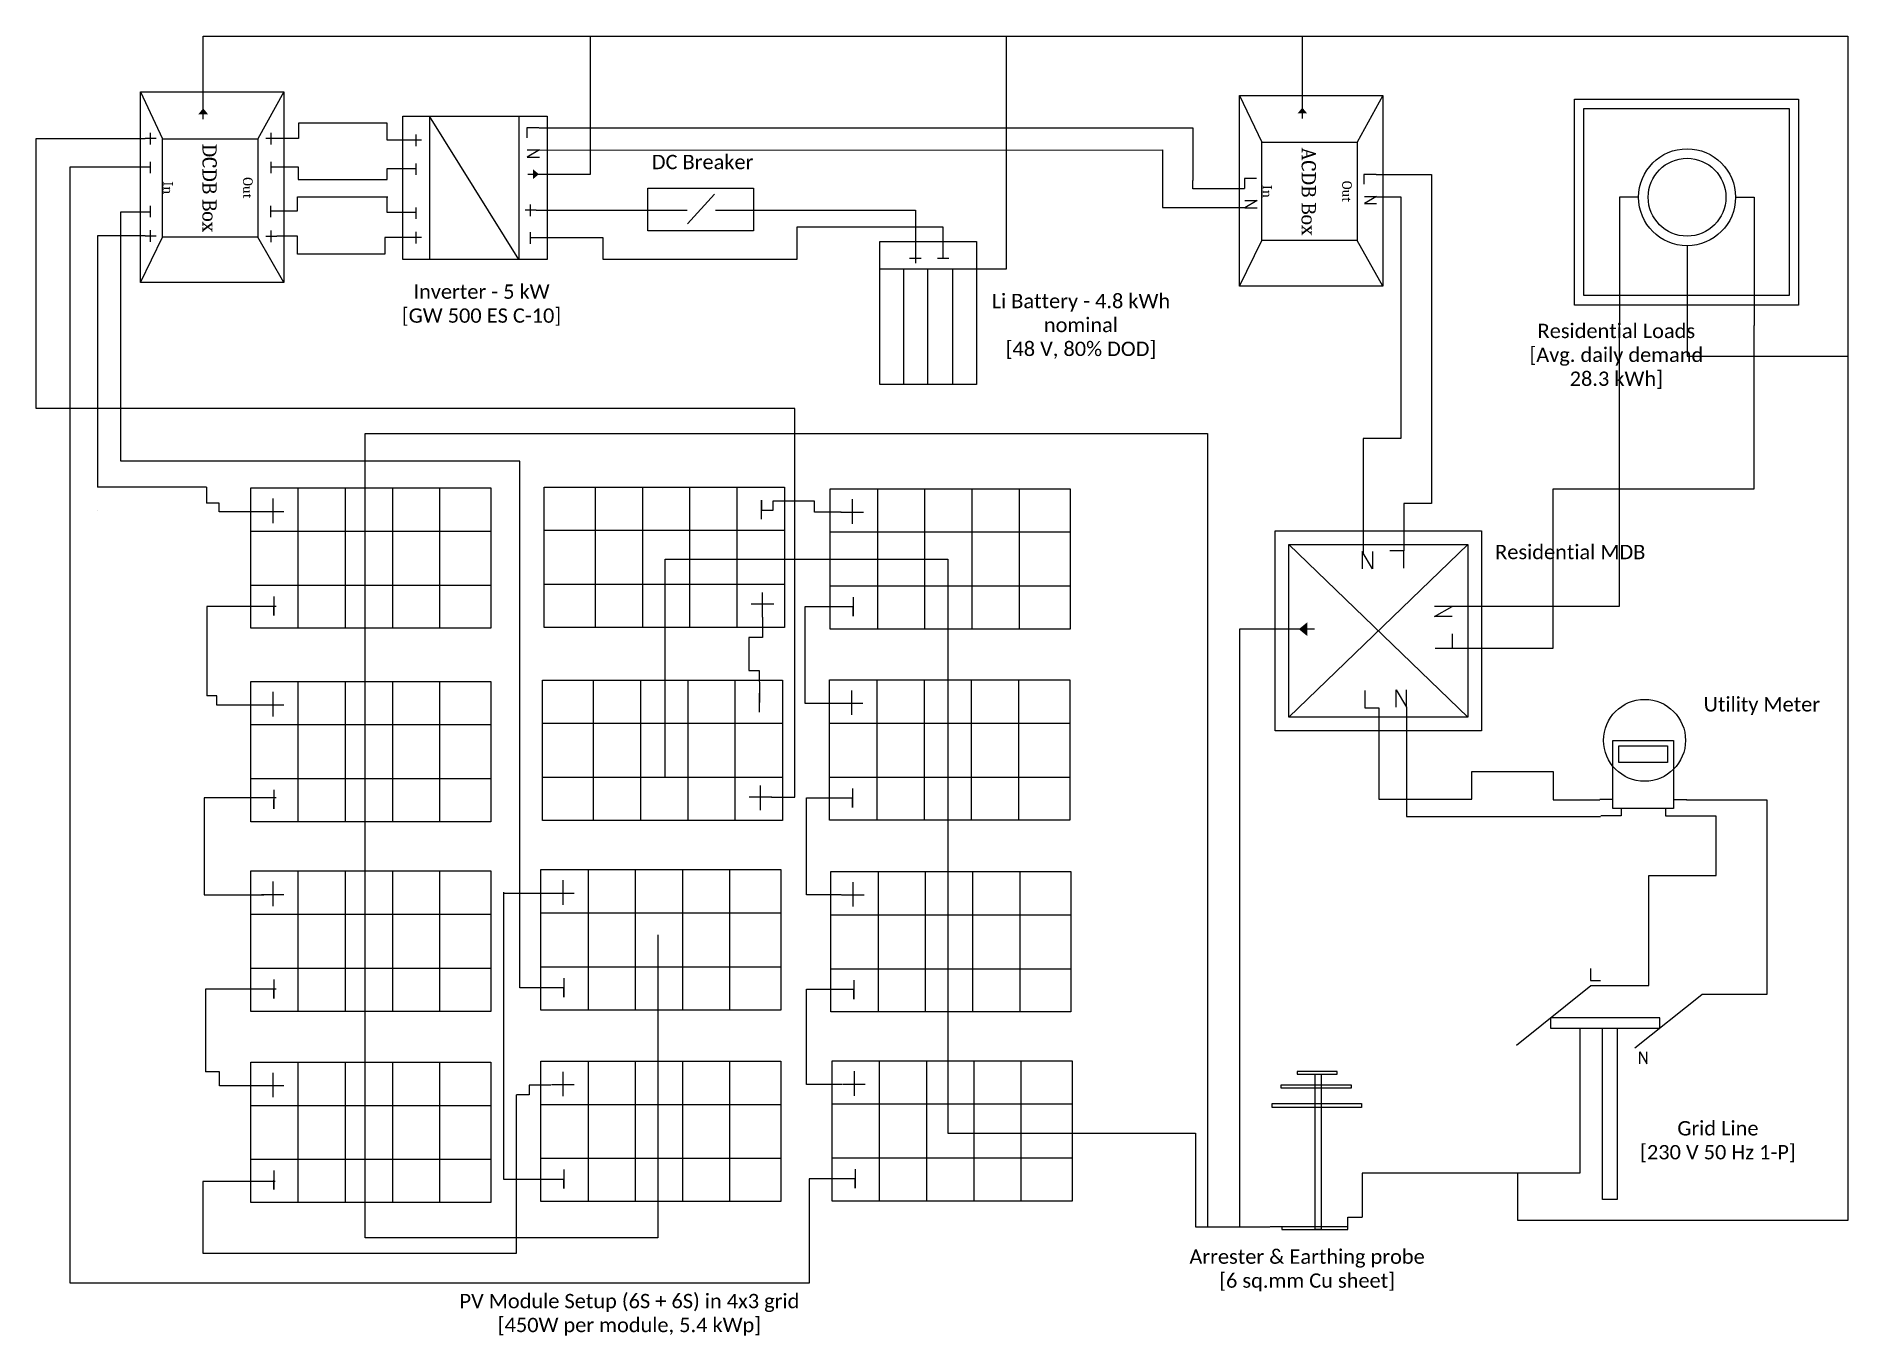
# Model space of a CAD drawing. Header units: millimetres. Extents: x 4 to 383, y 3 to 274.
import ezdxf

# ---------------------------------------------------------------- set-up
doc = ezdxf.new("R2010")
doc.units = ezdxf.units.MM
for name, color, linetype in [('1_Equip', 7, 'Continuous'), ('2_DC_wire', 5, 'Continuous'), ('3_AC_wire', 1, 'Continuous'), ('4_Earthing', 3, 'Continuous'), ('5_Text', 6, 'Continuous'), ('6_Neutral_wire', 7, 'Continuous')]:
    doc.layers.add(name, color=color, linetype=linetype)
doc.styles.get("Standard").update_dxf_attribs({"font": 'txt.shx'})

# ---------------------------------------------------------------- blocks, each defined once
blk = doc.blocks.new('Residential_MDB')
at = {"layer": '1_Equip'}
for p, q in [((2, 28.18), (27.29, 2)), ((27.29, 28.18), (2, 2)), ((14.89, 24.41), (14.89, 26.72)), ((5.93, 17.07), (3.39, 17.07)), ((3.39, 17.07), (3.39, 15.01)), ((23.71, 15.96), (26.25, 17.47)), ((26.25, 17.47), (23.71, 17.47)), ((26.25, 15.96), (23.71, 15.96)), ((26.33, 11.36), (26.33, 13.42)), ((3.47, 12.47), (6.01, 12.47)), ((6.01, 12.47), (3.47, 10.96)), ((3.47, 10.96), (6.01, 10.96)), ((23.79, 11.36), (26.33, 11.36)), ((12.12, 6.76), (12.12, 4.22)), ((16.73, 4.3), (16.73, 6.84)), ((16.73, 6.84), (18.23, 4.3)), ((18.23, 4.3), (18.23, 6.84)), ((12.12, 4.22), (14.19, 4.22))]:
    blk.add_line(p, q, dxfattribs=at)
for points in [[(0, 30.18), (29.29, 30.18), (29.29, 0), (0, 0)], [(2, 28.18), (27.29, 28.18), (27.29, 2), (2, 2)]]:
    blk.add_lwpolyline(points, close=True, dxfattribs=at)
blk.add_lwpolyline([(14.89, 25.49, 2, 0, 0), (14.89, 26.72, 0, 0, 0)], format="xyseb", dxfattribs=at)
blk = doc.blocks.new('Grid_line')
at = {"layer": '1_Equip'}
for p, q in [((15.52, 16.02), (15.52, 13.48)), ((0, 0), (15.61, 12.49)), ((15.52, 13.48), (17.58, 13.48)), ((24.82, -0.54), (38.83, 10.57)), ((25.81, -3.93), (25.81, -1.39)), ((25.81, -1.39), (27.32, -3.93)), ((27.32, -3.93), (27.32, -1.39))]:
    blk.add_line(p, q, dxfattribs=at)
for points in [[(7.14, 3.57), (30, 3.57), (30, 5.71), (7.14, 5.71)], [(18.04, 3.57), (21.07, 3.57), (21.07, -32.32), (18.04, -32.32)]]:
    blk.add_lwpolyline(points, close=True, dxfattribs=at)
blk = doc.blocks.new('Residential_load')
at = {"layer": '1_Equip'}
for p, q in [((13.43, 22.57), (9.42, 22.57)), ((9.42, 22.57), (9.42, -3.98)), ((33.72, 22.57), (37.6, 22.57)), ((37.6, 22.57), (37.6, -4.23))]:
    blk.add_line(p, q, dxfattribs=at)
for points in [[(0, 43.11), (46.92, 43.11), (46.92, 0), (0, 0)], [(2, 41.11), (44.92, 41.11), (44.92, 2), (2, 2)]]:
    blk.add_lwpolyline(points, close=True, dxfattribs=at)
for radius in [10.14, 8.14]:
    blk.add_circle((23.58, 22.57), radius, dxfattribs=at)
blk = doc.blocks.new('Solar_Panel')
for p, q in [((9.88, 29.36), (9.88, 0)), ((19.76, 29.36), (19.76, 0)), ((29.64, 29.36), (29.64, 0)), ((39.52, 29.36), (39.52, 0)), ((0, 20.32), (50.24, 20.32)), ((0, 9.03), (50.24, 9.03))]:
    blk.add_line(p, q)
blk.add_lwpolyline([(0, 29.36), (50.24, 29.36), (50.24, 0), (0, 0)], close=True)
at = {"layer": '1_Equip'}
for p, q in [((4.59, 27.15), (4.59, 22.02)), ((6.95, 24.39), (2.23, 24.39)), ((4.81, 6.67), (4.81, 2.69)), ((4.81, 2.69), (4.81, 4.66)), ((4.81, 4.66), (4.81, 4.66))]:
    blk.add_line(p, q, dxfattribs=at)
at = {"layer": '5_Text', "flags": 1}
for tag, p in [('DESCRIPTION', (23.25, 23.84)), ('MANUFACTURER', (5.19, 13.69)), ('TAG', (41.3, 13.31)), ('RATING', (34.9, 2.91))]:
    blk.add_attdef(tag, p, '', height=2.5, dxfattribs=at)
blk = doc.blocks.new('DCDB_box')
at = {"layer": '1_Equip'}
for p, q in [((0, 29.98), (9.79, 24.59)), ((8.56, 27.3), (11.01, 27.3)), ((9.78, 28.52), (9.78, 26.22)), ((14.62, 27.3), (17, 27.3)), ((15.73, 27.3), (15.73, 27.3)), ((23.83, 27.21), (26.21, 27.21)), ((24.95, 27.21), (24.95, 27.21)), ((29, 27.3), (31.45, 27.3)), ((30.23, 28.52), (30.23, 26.22)), ((39.89, 29.98), (30.36, 24.59)), ((5.74, 13.12), (3.44, 13.12)), ((0, 0), (9.79, 4.64)), ((39.89, 0), (30.36, 4.64)), ((8.56, 2.03), (11.01, 2.03)), ((9.78, 3.25), (9.78, 0.95)), ((14.62, 2.03), (17, 2.03)), ((15.73, 2.03), (15.73, 2.03)), ((23.83, 2.03), (26.21, 2.03)), ((24.95, 2.03), (24.95, 2.03)), ((28.93, 2.03), (31.38, 2.03)), ((30.15, 3.25), (30.15, 0.95))]:
    blk.add_line(p, q, dxfattribs=at)
for points in [[(0, 29.98), (39.89, 29.98), (39.89, 0), (0, 0)], [(9.79, 24.59), (30.36, 24.59), (30.36, 4.64), (9.79, 4.64)]]:
    blk.add_lwpolyline(points, close=True, dxfattribs=at)
blk.add_lwpolyline([(4.67, 13.12, 2, 0, 0), (3.44, 13.12, 0, 0, 0)], format="xyseb", dxfattribs=at)
at = {"layer": '1_Equip', "insert": (9.91, 23.46), "char_height": 2.5, "width": 20.323, "attachment_point": 1}
blk.add_mtext('\\pxqc;{\\H0.8x;\\fCambria|b0|i0|c0|p18;Out\\P\\H1.25x;\\P\\H1.2x;DCDB Box\\P\\H0.83333x;\\P\\H0.8x;In}', dxfattribs=at)
at = {"layer": '5_Text', "flags": 1}
for tag, p in [('MANUFACTURER', (6.52, 17.3)), ('TAG', (31.84, 13.04)), ('DESCRIPTION', (7.9, 8.02)), ('RATING', (13.16, -2.88))]:
    blk.add_attdef(tag, p, '', height=2.5, dxfattribs=at)
blk = doc.blocks.new('Inverter')
at = {"layer": '1_Equip'}
for p, q in [((2.48, 28.48), (2.48, 25.94)), ((7.08, 26.02), (7.08, 28.56)), ((7.08, 28.56), (8.59, 26.02)), ((8.59, 26.02), (8.59, 28.56)), ((12.16, 26.18), (12.16, 28.48)), ((18.48, 26.64), (20.93, 26.64)), ((19.7, 27.86), (19.7, 25.56)), ((24.32, 26.64), (26.7, 26.64)), ((25.43, 26.64), (25.43, 26.64)), ((0, 24.29), (30, 24.29)), ((30, 24.29), (0, 5.54)), ((2.48, 25.94), (4.54, 25.94)), ((0, 5.54), (30, 5.54)), ((5.06, 3.93), (5.06, 1.63)), ((25.43, 3.93), (25.43, 1.63)), ((3.83, 2.71), (6.29, 2.71)), ((9.89, 2.71), (12.27, 2.71)), ((11.01, 2.71), (11.01, 2.71)), ((19.11, 2.71), (21.49, 2.71)), ((20.23, 2.71), (20.23, 2.71)), ((24.2, 2.71), (26.66, 2.71))]:
    blk.add_line(p, q, dxfattribs=at)
blk.add_lwpolyline([(0, 30.18), (30, 30.18), (30, 0), (0, 0)], close=True, dxfattribs=at)
blk.add_lwpolyline([(12.16, 27.25, 2, 0, 0), (12.16, 28.48, 0, 0, 0)], format="xyseb", dxfattribs=at)
at = {"layer": '5_Text', "flags": 1}
for tag, p in [('DESCRIPTION', (2.43, 19.5)), ('RATING', (2.8, 12.98)), ('TAG', (20.23, 9.87)), ('MANUFACTURER', (0, -3.19))]:
    blk.add_attdef(tag, p, '', height=2.5, dxfattribs=at)
blk = doc.blocks.new('DC_breaker')
at = {"layer": '1_Equip'}
for p, q in [((13.93, 7.62), (8.33, 1.43)), ((-3.81, 4.29), (8.21, 4.29)), ((14.17, 4.29), (26.31, 4.29))]:
    blk.add_line(p, q, dxfattribs=at)
blk.add_lwpolyline([(0, 8.93), (22.14, 8.93), (22.14, 0), (0, 0)], close=True, dxfattribs=at)
at = {"layer": '5_Text', "flags": 1}
for tag, p in [('MANUFACTURER', (-2.56, 10.3)), ('RATING', (3.84, 5.79)), ('TAG', (24.02, 0.78)), ('DESCRIPTION', (-1.18, -4.49))]:
    blk.add_attdef(tag, p, '', height=2.5, dxfattribs=at)
blk = doc.blocks.new('Battery')
at = {"layer": '1_Equip'}
for p, q in [((7.47, 27.66), (7.47, 25.35)), ((0, 24.17), (20.24, 24.17)), ((5, 24.17), (5, 0)), ((6.24, 26.43), (8.7, 26.43)), ((10.01, 24.17), (10.01, 0)), ((12.09, 26.43), (14.46, 26.43)), ((13.2, 26.43), (13.2, 26.43)), ((15.25, 24.17), (15.25, 0))]:
    blk.add_line(p, q, dxfattribs=at)
blk.add_lwpolyline([(0, 29.88), (20.24, 29.88), (20.24, 0), (0, 0)], close=True, dxfattribs=at)
at = {"layer": '5_Text', "flags": 1}
for tag, p in [('TAG', (1.63, 18.18)), ('RATING', (1.5, 11.78)), ('MANUFACTURER', (-3.51, 5.26)), ('DESCRIPTION', (-2.01, -3.89))]:
    blk.add_attdef(tag, p, '', height=2.5, dxfattribs=at)
blk = doc.blocks.new('ACDB_box')
at = {"layer": '1_Equip'}
for p, q in [((0, 29.98), (9.79, 24.59)), ((16.51, 28.56), (16.51, 26.02)), ((21.11, 26.1), (21.11, 28.64)), ((21.11, 28.64), (22.62, 26.1)), ((22.62, 26.1), (22.62, 28.64)), ((39.89, 29.98), (30.36, 24.59)), ((16.51, 26.02), (18.57, 26.02)), ((4.84, 13.12), (2.54, 13.12)), ((0, 0), (9.79, 4.64)), ((39.89, 0), (30.36, 4.64)), ((17.4, 3.56), (17.4, 1.02)), ((17.4, 1.02), (19.46, 1.02)), ((22, 1.1), (22, 3.64)), ((22, 3.64), (23.51, 1.1)), ((23.51, 1.1), (23.51, 3.64))]:
    blk.add_line(p, q, dxfattribs=at)
for points in [[(0, 29.98), (39.89, 29.98), (39.89, 0), (0, 0)], [(9.79, 24.59), (30.36, 24.59), (30.36, 4.64), (9.79, 4.64)]]:
    blk.add_lwpolyline(points, close=True, dxfattribs=at)
blk.add_lwpolyline([(3.77, 13.12, 2, 0, 0), (2.54, 13.12, 0, 0, 0)], format="xyseb", dxfattribs=at)
at = {"layer": '1_Equip', "insert": (9.91, 23.46), "char_height": 2.5, "width": 20.323, "attachment_point": 1}
blk.add_mtext('\\pxqc;{\\H0.8x;\\fCambria|b0|i0|c0|p18;Out\\P\\H1.25x;\\P\\H1.2x;ACDB Box\\P\\H0.83333x;\\P\\H0.8x;In}', dxfattribs=at)
at = {"layer": '5_Text', "flags": 1}
for tag, p in [('DESCRIPTION', (8.02, 17.05)), ('RATING', (13.54, 8.77)), ('TAG', (30.36, 4.64)), ('MANUFACTURER', (7.02, -4.01))]:
    blk.add_attdef(tag, p, '', height=2.5, dxfattribs=at)
blk = doc.blocks.new('Net_meter')
at = {"layer": '1_Equip'}
for p, q in [((2.56, 3.42), (-0.18, 3.42)), ((4.3, 0), (0, 0)), ((4.3, 1.54), (4.3, 0)), ((13.54, 1.54), (13.54, 0.04)), ((13.54, 0.04), (18.02, 0.04)), ((15.24, 3.46), (17.99, 3.46))]:
    blk.add_line(p, q, dxfattribs=at)
for points in [[(2.56, 15.82), (15.24, 15.82), (15.24, 1.54), (2.56, 1.54)], [(3.81, 14.69), (13.96, 14.69), (13.96, 11.19), (3.81, 11.19)]]:
    blk.add_lwpolyline(points, close=True, dxfattribs=at)
blk.add_circle((9.17, 15.82), 8.57, dxfattribs=at)
at = {"layer": '5_Text', "flags": 1}
for tag, p in [('DESCRIPTION', (-3.51, 25.7)), ('TAG', (5.52, 19.93)), ('RATING', (10.91, 4.76)), ('MANUFACTURER', (-6.64, -4.39))]:
    blk.add_attdef(tag, p, '', height=2.5, dxfattribs=at)
blk = doc.blocks.new('Arrester')
at = {"layer": '1_Equip'}
for p, q in [((0, 0.57), (-2.48, 0.57)), ((13.76, 0.57), (13.76, 2.58)), ((13.76, 2.58), (16.8, 2.58))]:
    blk.add_line(p, q, dxfattribs=at)
for points in [[(3.21, 32.5), (11.59, 32.5), (11.59, 33.05), (3.21, 33.05)], [(6.96, 32.5), (8.21, 32.5), (8.21, 0), (6.96, 0)], [(-0.13, 30.29), (14.52, 30.29), (14.52, 29.58), (-0.13, 29.58)], [(-2.03, 26.37), (16.66, 26.37), (16.66, 25.53), (-2.03, 25.53)], [(0, 0), (13.76, 0), (13.76, 0.57), (0, 0.57)]]:
    blk.add_lwpolyline(points, close=True, dxfattribs=at)
at = {"layer": '5_Text', "flags": 1}
for tag, p in [('TAG', (9.55, 21.12)), ('DESCRIPTION', (-4.74, 15.86)), ('MANUFACTURER', (-6.87, 10.97)), ('RATING', (1.78, 5.96))]:
    blk.add_attdef(tag, p, '', height=2.5, dxfattribs=at)

msp = doc.modelspace()

# ---------------------------------------------------------------- linework, layer by layer
at = {"layer": '2_DC_wire'}
for p, q in [((77.69, 256.28), (59.16, 256.28)), ((59.16, 256.28), (59.16, 253.07)), ((77.69, 252.72), (77.69, 256.28)), ((4.24, 196.61), (4.24, 253.07)), ((4.24, 253.07), (27.01, 253.07)), ((59.16, 253.07), (54.58, 253.07)), ((82.66, 252.72), (77.69, 252.72)), ((108.89, 238.08), (128.36, 238.05)), ((158.48, 238.05), (188.24, 238.05)), ((188.24, 238.05), (188.24, 229.25)), ((27.01, 232.7), (17.04, 232.7)), ((17.04, 232.7), (17.04, 180.15)), ((58.91, 232.62), (54.58, 232.62)), ((58.91, 228.85), (58.91, 232.62)), ((82.66, 232.35), (77.19, 232.35)), ((77.19, 232.35), (77.19, 228.85)), ((77.19, 228.85), (58.91, 228.85)), ((163.02, 196.61), (4.24, 196.61)), ((163.02, 115.28), (163.02, 196.61)), ((39.86, 180.15), (17.04, 180.15)), ((39.86, 180.15), (39.86, 176.76)), ((17.04, 175.22), (17.04, 175.22)), ((42.54, 176.76), (39.86, 176.76)), ((42.54, 174.99), (42.54, 176.76)), ((51.36, 174.99), (42.54, 174.99)), ((158.39, 175.26), (155.99, 175.26)), ((167.12, 177.2), (158.39, 177.2)), ((158.39, 177.2), (158.39, 175.26)), ((167.12, 174.88), (167.12, 177.2)), ((172.72, 174.88), (167.12, 174.88)), ((54.42, 155.15), (39.93, 155.15)), ((39.93, 155.15), (39.93, 136.45)), ((156.21, 152.96), (156.21, 148.66)), ((165.18, 134.87), (165.18, 155.15)), ((165.18, 155.15), (175.3, 155.15)), ((156.21, 148.66), (153.37, 148.66)), ((153.37, 148.66), (153.37, 141.75)), ((153.37, 141.75), (155.55, 141.75)), ((155.55, 141.75), (155.6, 137.03)), ((42.07, 136.45), (39.93, 136.45)), ((42.07, 134.52), (42.07, 136.45)), ((51.36, 134.52), (42.07, 134.52)), ((172.44, 134.87), (165.18, 134.87)), ((54.42, 115.14), (39.37, 115.14)), ((39.37, 115.14), (39.37, 94.85)), ((158.13, 115.28), (163.02, 115.28)), ((165.46, 94.85), (165.46, 115.14)), ((165.46, 115.14), (175.02, 115.14)), ((39.37, 94.85), (51.84, 94.85)), ((102.08, 35.33), (102.08, 95.42)), ((112.14, 95.13), (102.08, 95.13)), ((172.72, 94.85), (165.46, 94.85)), ((54.42, 75.13), (39.65, 75.13)), ((39.65, 75.13), (39.65, 57.83)), ((165.46, 55.19), (165.46, 75.13)), ((165.46, 75.13), (175.3, 75.13)), ((42.59, 57.83), (39.65, 57.83)), ((42.59, 54.89), (42.59, 57.83)), ((51.36, 54.89), (42.59, 54.89)), ((111.92, 55.05), (107.4, 55.05)), ((107.4, 55.05), (107.4, 52.99)), ((172.93, 55.19), (165.46, 55.19)), ((104.74, 19.9), (104.74, 52.99)), ((107.4, 52.99), (104.74, 52.99)), ((54.21, 34.91), (39.08, 34.91)), ((39.08, 34.91), (39.08, 19.9)), ((114.51, 35.33), (102.08, 35.33)), ((39.08, 19.9), (104.74, 19.9))]:
    msp.add_line(p, q, dxfattribs=at)
at = {"layer": '3_AC_wire'}
for p, q in [((109.51, 255.3), (246.27, 255.3)), ((246.27, 255.3), (246.27, 244.28)), ((246.27, 242.54), (246.27, 244.28)), ((284.64, 245.5), (296.2, 245.5)), ((296.2, 245.5), (296.2, 176.69)), ((257.1, 242.54), (246.27, 242.54)), ((363.73, 179.75), (363.73, 213.97)), ((321.69, 146.46), (321.69, 179.75)), ((321.69, 179.75), (363.73, 179.75)), ((296.2, 176.69), (290.43, 176.69)), ((290.43, 176.69), (290.43, 166.78)), ((300.64, 146.46), (321.69, 146.46)), ((285.21, 133.98), (285.21, 114.86)), ((304.65, 114.86), (304.65, 120.68)), ((304.65, 120.68), (321.69, 120.68)), ((321.69, 120.68), (321.69, 114.69)), ((285.21, 114.86), (304.65, 114.86)), ((321.69, 114.69), (331.45, 114.69)), ((355.79, 111.3), (349.65, 111.3)), ((355.79, 98.91), (355.79, 111.3)), ((341.7, 75.91), (341.7, 98.91)), ((341.7, 98.91), (355.79, 98.91)), ((329.6, 75.91), (341.7, 75.91))]:
    msp.add_line(p, q, dxfattribs=at)
at = {"layer": '4_Earthing'}
for p, q in [((39.18, 259.41), (39.18, 274.45)), ((39.18, 274.45), (383.34, 274.45)), ((120.25, 245.62), (120.25, 274.45)), ((207.32, 225.77), (207.32, 274.45)), ((269.2, 259.46), (269.2, 274.45)), ((383.34, 274.45), (383.34, 26.76)), ((109.51, 245.62), (120.25, 245.62)), ((349.71, 230.62), (349.71, 207.56)), ((201.01, 225.77), (207.32, 225.77)), ((349.71, 207.56), (383.34, 207.56)), ((73.07, 23.1), (73.07, 191.32)), ((73.07, 191.32), (249.32, 191.32)), ((249.32, 191.32), (249.32, 25.38)), ((135.83, 119.34), (135.83, 165.05)), ((135.83, 165.05), (195.01, 165.05)), ((195.01, 165.05), (195.01, 45.01)), ((268.47, 150.42), (256.08, 150.42)), ((256.08, 150.42), (256.08, 25.38)), ((134.35, 86.5), (134.35, 23.1)), ((327.27, 66.99), (327.27, 36.63)), ((195.01, 45.01), (246.85, 45.01)), ((246.85, 45.01), (246.85, 25.38)), ((314.3, 36.63), (281.71, 36.63)), ((281.71, 36.63), (281.71, 27.4)), ((314.3, 26.76), (314.3, 36.63)), ((327.27, 36.63), (314.3, 36.63)), ((383.34, 26.76), (314.3, 26.76)), ((134.35, 23.1), (73.07, 23.1)), ((246.85, 25.38), (262.42, 25.38)), ((262.42, 25.38), (262.42, 25.38))]:
    msp.add_line(p, q, dxfattribs=at)
at = {"layer": '6_Neutral_wire'}
for p, q in [((109.09, 250.63), (239.92, 250.69)), ((239.92, 250.69), (239.92, 238.6)), ((11.32, 13.65), (11.32, 247.12)), ((11.32, 247.12), (28.09, 247.12)), ((53.36, 247.12), (59.03, 247.12)), ((59.03, 247.12), (59.03, 244.51)), ((77.69, 244.51), (77.69, 246.77)), ((77.69, 246.77), (83.73, 246.77)), ((59.03, 244.51), (77.69, 244.51)), ((58.91, 237.9), (58.91, 240.88)), ((58.91, 240.88), (77.82, 240.88)), ((77.69, 237.55), (77.69, 240.88)), ((284.72, 240.89), (289.79, 240.89)), ((289.79, 240.89), (289.79, 190.28)), ((21.93, 185.57), (21.93, 237.7)), ((21.93, 237.7), (28.09, 237.7)), ((53.27, 237.9), (58.91, 237.9)), ((83.73, 237.55), (77.69, 237.55)), ((239.92, 238.6), (257.37, 238.6)), ((107.66, 232.34), (122.8, 232.34)), ((122.8, 232.34), (122.8, 227.85)), ((163.5, 227.85), (163.5, 234.61)), ((163.5, 234.61), (193.98, 234.61)), ((193.98, 234.61), (193.98, 228.03)), ((122.8, 227.85), (163.5, 227.85)), ((335.55, 155.2), (335.55, 214.22)), ((289.79, 190.28), (281.9, 190.28)), ((281.9, 190.28), (281.9, 166.31)), ((105.41, 185.57), (21.93, 185.57)), ((105.41, 75.41), (105.41, 185.57)), ((300.53, 155.2), (335.55, 155.2)), ((291, 134.09), (291, 111.27)), ((349.61, 114.72), (366.4, 114.72)), ((366.4, 114.72), (366.4, 73.99)), ((291, 111.27), (331.62, 111.27)), ((114.72, 75.41), (105.41, 75.41)), ((366.4, 73.99), (352.81, 73.99)), ((175.51, 35.47), (166.02, 35.47)), ((166.02, 35.47), (166.02, 13.65)), ((166.02, 13.65), (11.32, 13.65))]:
    msp.add_line(p, q, dxfattribs=at)

# ---------------------------------------------------------------- block references
at = {"layer": '1_Equip'}
for name, p, rotation in [('DCDB_box', (26.06, 262.81), 270), ('ACDB_box', (256.08, 262.06), 270), ('Inverter', (80.97, 257.75), 270), ('Solar_Panel', (160.8, 180.11), 180), ('Solar_Panel', (160.41, 139.73), 180), ('Solar_Panel', (160.41, 139.73), 180)]:
    msp.add_blockref(name, p, dxfattribs=dict(at, rotation=rotation))
for name, p in [('Residential_load', (326.13, 218.2)), ('DC_breaker', (132.23, 233.77)), ('Battery', (180.76, 201.63)), ('Solar_Panel', (49.13, 150.6)), ('Solar_Panel', (170.4, 150.45)), ('Solar_Panel', (49.13, 110.14)), ('Solar_Panel', (170.27, 110.46)), ('Net_meter', (331.65, 111.35)), ('Solar_Panel', (49.13, 70.48)), ('Solar_Panel', (109.83, 70.76)), ('Solar_Panel', (170.53, 70.36)), ('Grid_line', (313.99, 63.42)), ('Solar_Panel', (49.13, 30.5)), ('Solar_Panel', (109.83, 30.71)), ('Solar_Panel', (170.79, 30.79)), ('Arrester', (264.93, 24.82))]:
    msp.add_blockref(name, p, dxfattribs=at)
at = {"layer": '1_Equip', "xscale": 1.43, "yscale": 1.43, "zscale": 1.43, "rotation": 89.99999999999999}
msp.add_blockref('Residential_MDB', (306.67, 129.13), dxfattribs=at)

# ---------------------------------------------------------------- texts
at = {"layer": '5_Text', "char_height": 2.5, "attachment_point": 1}
for s, insert, width in [('\\pxqc;{\\H1.2x;\\fCalibri|b0|i0|c0|p34;\\C6;DC Breaker}', (125.66, 249.64), 36.0675), ('\\pxqc;{\\H1.2x;\\fCalibri|b0|i0|c0|p34;\\C6;Inverter - 5 kW\\P[GW 500 ES C-10]}', (79.39, 222.52), 36.0675), ('\\pxqc;{\\H1.2x;\\fCalibri|b0|i0|c0|p34;\\C6;Li Battery - 4.8 kWh nominal\\P[48 V, 80% DOD]}', (202.24, 220.56), 41.246), ('\\pxqc;{\\H1.2x;\\fCalibri|b0|i0|c0|p34;\\C6;Residential Loads\\P[Avg. daily demand 28.3 kWh]}', (312.41, 214.31), 44.996), ('\\pxqc;{\\H1.2x;\\fCalibri|b0|i0|c0|p34;\\C6;Residential MDB\\C2;\\P}', (307.23, 168.06), 36.0675), ('\\pxqc;{\\H1.2x;\\fCalibri|b0|i0|c0|p34;\\C6;Utility Meter}', (347.33, 136.2), 36.0675), ('\\pxqc;{\\H1.2x;\\fCalibri|b0|i0|c0|p34;\\C6;Grid Line\\P[230 V 50 Hz 1-P]}', (338.13, 47.52), 36.0675), ('\\pxqc;{\\H1.2x;\\fCalibri|b0|i0|c0|p34;\\C6;Arrester & Earthing probe\\P[6 sq.mm Cu sheet]}', (241.62, 20.67), 57.1389)]:
    msp.add_mtext(s, dxfattribs=dict(at, insert=insert, width=width))
at = {"layer": '5_Text', "color": 6, "insert": (90.88, 11.38), "char_height": 2.5, "width": 74.996, "attachment_point": 1}
msp.add_mtext('\\pxqc;{\\H1.2x;\\fCalibri|b0|i0|c0|p34;\\C256;PV Module Setup (6S + 6S) in 4x3 grid\\P[450W per module, 5.4 kWp]}', dxfattribs=at)

doc.saveas('drawing.dxf')
